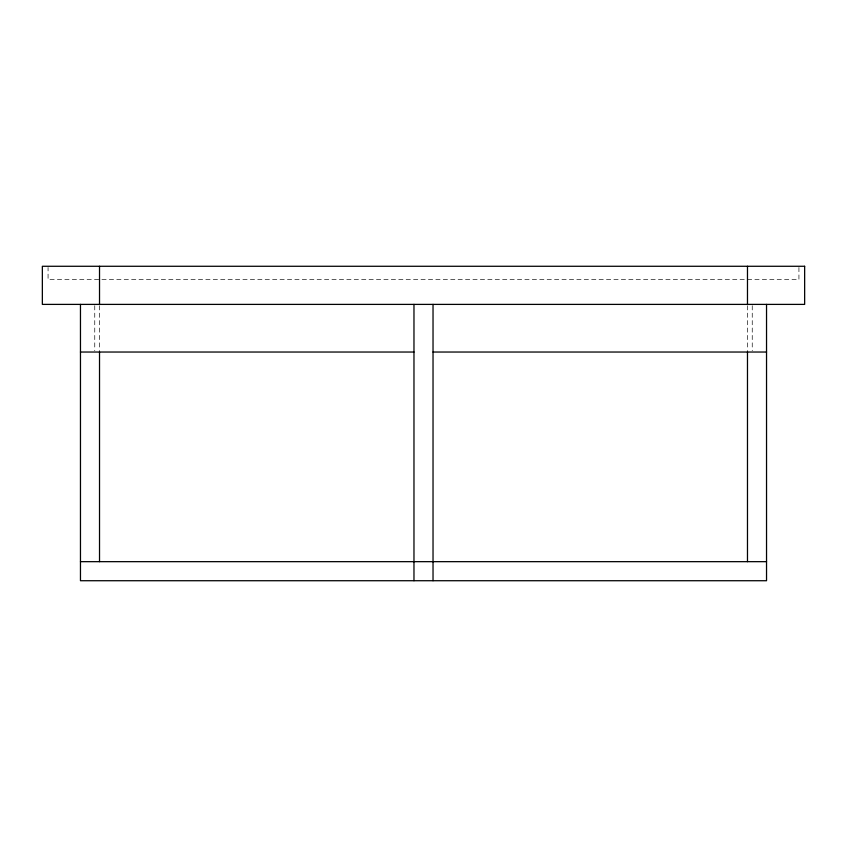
<?xml version="1.0" encoding="UTF-8"?>
<svg xmlns="http://www.w3.org/2000/svg" width="847" height="847" viewBox="0 0 847 847"><rect width="100%" height="100%" fill="white"/><g stroke="black" fill="none" stroke-linecap="round" stroke-linejoin="round"><path stroke-width="0.64" stroke-dasharray="4.24 3.18" d="M798.933 267.493L798.933 279.616L48.067 279.616L48.067 267.493M752.242 305.714L752.242 350.711M747.478 305.714L747.478 350.573M99.523 305.714L99.523 350.573M94.758 305.714L94.758 350.711"/><path stroke-width="1.27" d="M80.465 352.034L413.971 352.034M433.029 352.034L766.535 352.034M80.465 561.667L766.535 561.667M766.535 304.391L766.535 580.724L80.465 580.724L80.465 304.391M747.478 266.276L747.478 304.391M747.478 351.886L747.478 561.667M433.029 304.391L433.029 580.724M413.971 304.391L413.971 580.724M99.523 266.276L99.523 304.391M99.523 351.886L99.523 561.667M804.65 266.276L42.35 266.276L42.35 304.391L804.65 304.391L804.65 266.276"/></g></svg>
